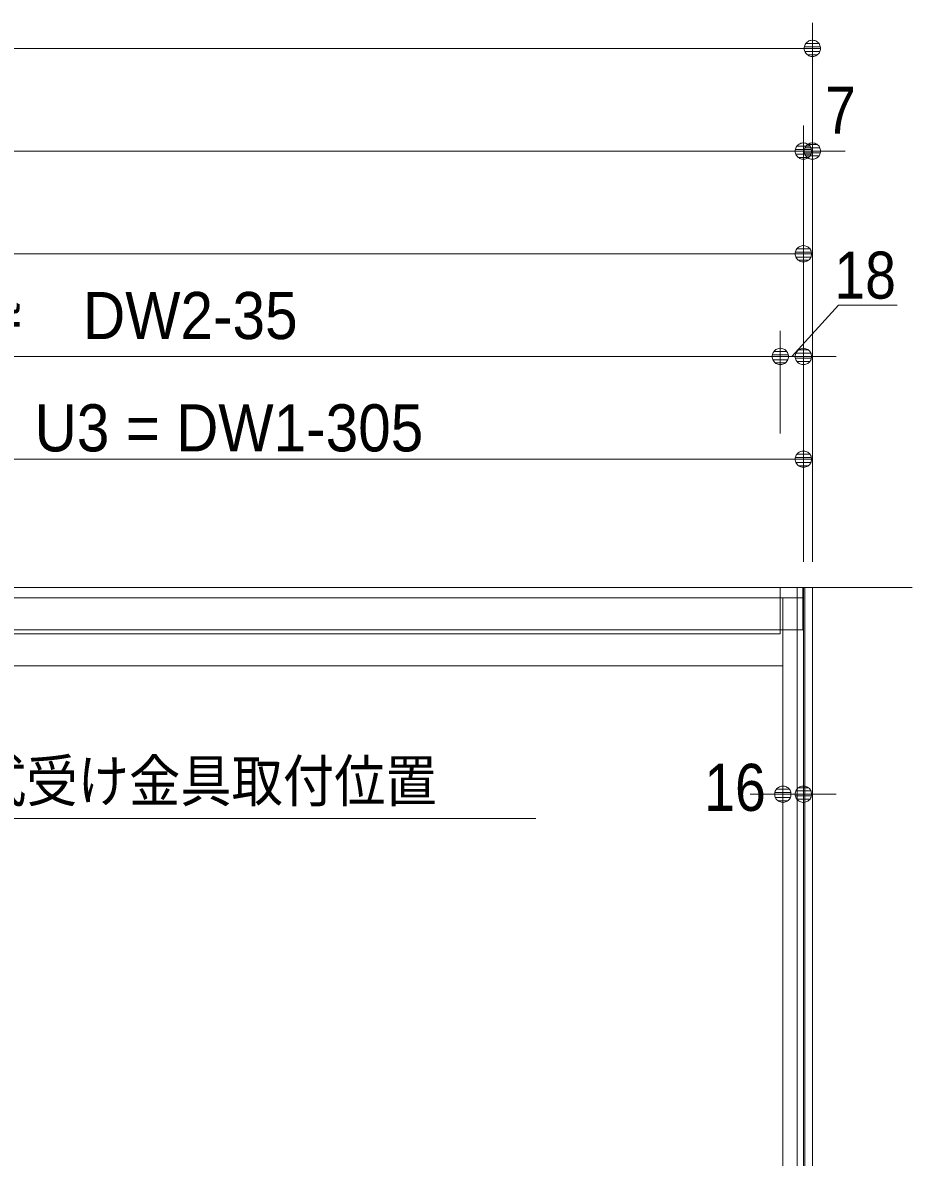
# Model space of a CAD drawing. Units: millimetres, scale not verified. Extents: x -6062 to 6062, y -3045 to 3045.
# Drawn here: x -1544 to -851, y -44 to 840 of the extents above; entities that cross this region are included whole.
import ezdxf
from ezdxf.enums import TextEntityAlignment as Align

# ---------------------------------------------------------------- set-up
doc = ezdxf.new("R2010")
doc.units = ezdxf.units.MM
doc.header["$LTSCALE"] = 20
for name, color, linetype, lineweight in [('0-1_3一般', 7, 'Continuous', 9), ('0-2_2寸法-3', 7, 'Continuous', 9), ('0-3_2寸法-1', 7, 'Continuous', 9), ('0-4_0', 7, 'Continuous', 9), ('0-5_2寸法-2', 7, 'Continuous', 9)]:
    doc.layers.add(name, color=color, linetype=linetype, lineweight=lineweight)
doc.styles.add('ＭＳ ゴシック', font='')
doc.styles.add('ＭＳ Ｐゴシック', font='')
doc.styles.get('ＭＳ ゴシック').set_extended_font_data('MS Gothic')
doc.styles.get('ＭＳ Ｐゴシック').set_extended_font_data('MS PGothic')

# ---------------------------------------------------------------- blocks, each defined once
blk = doc.blocks.new('_Dot')
at = {"layer": '0-4_0'}
for p, q in [((-10, 0), (-20, 0)), ((9.78, 2), (-9.78, 2)), ((7.99, 6), (-7.99, 6)), ((9.16, -3.98), (-9.16, -3.98)), ((6, -7.98), (-6, -7.98))]:
    blk.add_line(p, q, dxfattribs=at)
for points in [[(10, 0), (9.92, 1.25), (9.69, 2.49), (9.3, 3.68), (8.76, 4.82), (8.09, 5.88), (7.29, 6.85), (6.37, 7.71), (5.36, 8.44), (4.26, 9.05), (3.09, 9.51), (1.87, 9.82), (0.63, 9.98), (-0.63, 9.98), (-1.87, 9.82), (-3.09, 9.51), (-4.26, 9.05), (-5.36, 8.44), (-6.37, 7.71), (-7.29, 6.85), (-8.09, 5.88), (-8.76, 4.82), (-9.3, 3.68), (-9.69, 2.49), (-9.92, 1.25), (-10, 0), (0, 0)], [(-10, 0), (-9.92, -1.25), (-9.69, -2.49), (-9.3, -3.68), (-8.76, -4.82), (-8.09, -5.88), (-7.29, -6.85), (-6.37, -7.71), (-5.36, -8.44), (-4.26, -9.05), (-3.09, -9.51), (-1.87, -9.82), (-0.63, -9.98), (0.63, -9.98), (1.87, -9.82), (3.09, -9.51), (4.26, -9.05), (5.36, -8.44), (6.37, -7.71), (7.29, -6.85), (8.09, -5.88), (8.76, -4.82), (9.3, -3.68), (9.69, -2.49), (9.92, -1.25), (10, 0), (0, 0)]]:
    blk.add_lwpolyline(points, close=True, dxfattribs=at)
blk = doc.blocks.new('グループ-25')
at = {"layer": '0-1_3一般'}
for p, q in [((17030, 8000), (-77990, 8000)), ((16680, 8000), (-6620, 8000)), ((16680, 7280), (16680, 8000)), ((17030, 7340), (17030, 8000)), ((16680, 7840), (-6620, 7840)), ((17040, 7840), (16680, 7840)), ((16720, -39000), (16720, 7840)), ((17040, -39000), (17040, 7840)), ((-77990, 7340), (17030, 7340)), ((-6620, 7280), (16680, 7280)), ((16720, 6780), (-6640, 6780))]:
    blk.add_line(p, q, dxfattribs=at)
blk = doc.blocks.new('グループ-26')
at = {"layer": '0-1_3一般'}
for p, q in [((18736.5, 8000), (-79863.5, 8000)), ((17040, 8000), (17040, -39000))]:
    blk.add_line(p, q, dxfattribs=at)
blk = doc.blocks.new('グループ-27')
at = {"layer": '0-1_3一般'}
for name in ['グループ-26', 'グループ-25']:
    blk.add_blockref(name, (0, 0), dxfattribs=at)
blk = doc.blocks.new('グループ-29')
at = {"layer": '0-1_3一般'}
for p, q in [((16940, 8000), (17180, 8000)), ((16940, -39000), (16940, 8000)), ((17060, 8000), (17060, -39000)), ((17180, 8000), (17180, -39000))]:
    blk.add_line(p, q, dxfattribs=at)

msp = doc.modelspace()

# ---------------------------------------------------------------- linework, layer by layer
at = {"layer": '0-2_2寸法-3'}
msp.add_lwpolyline([(-1144.09, 220), (-1746.02, 220), (-1842.5, 387.1)], dxfattribs=at)
at = {"layer": '0-3_2寸法-1'}
for p, q in [((-928.5, 760), (-928.5, 840)), ((-941.21, 820), (-5681.79, 820)), ((-935.5, 680), (-935.5, 760)), ((-3242.79, 740), (-948.21, 740)), ((-935.5, 600), (-935.5, 680)), ((-3141.79, 660), (-948.21, 660)), ((-953.5, 570), (-953.5, 600)), ((-2105.79, 580), (-966.21, 580)), ((-935.5, 420), (-935.5, 520)), ((-1817.79, 500), (-948.21, 500))]:
    msp.add_line(p, q, dxfattribs=at)
at = {"layer": '0-5_2寸法-2'}
for p, q in [((-935.5, 680), (-935.5, 760)), ((-928.5, 420), (-928.5, 760)), ((-948.21, 740), (-960.92, 740)), ((-928.5, 740), (-935.5, 740)), ((-915.79, 740), (-903.08, 740)), ((-953.5, 520), (-953.5, 600)), ((-935.5, 420), (-935.5, 600)), ((-966.21, 580), (-978.92, 580)), ((-935.5, 580), (-953.5, 580)), ((-922.79, 580), (-910.08, 580)), ((-951.5, 259), (-951.3, 259)), ((-935.5, 259), (-935.3, 259)), ((-964.21, 239), (-976.92, 239)), ((-935.5, 239), (-951.5, 239)), ((-922.79, 239), (-910.08, 239))]:
    msp.add_line(p, q, dxfattribs=at)
msp.add_lwpolyline([(-862.57, 620), (-908.19, 620), (-944.5, 580)], dxfattribs=at)

# ---------------------------------------------------------------- block references
at = {"layer": '0-1_3一般', "xscale": 0.05, "yscale": 0.05}
for name in ['グループ-27', 'グループ-29']:
    msp.add_blockref(name, (-1787.5, 0), dxfattribs=at)
at = {"layer": '0-3_2寸法-1', "xscale": 0.6356201, "yscale": 0.6356201}
for p in [(-928.5, 820), (-935.5, 740), (-935.5, 660), (-953.5, 580), (-935.5, 500)]:
    msp.add_blockref('_Dot', p, dxfattribs=at)
at = {"layer": '0-5_2寸法-2', "xscale": 0.6356201, "yscale": 0.6356201}
for p in [(-935.5, 740), (-953.5, 580), (-951.5, 239)]:
    msp.add_blockref('_Dot', p, dxfattribs=at)
at = {"layer": '0-5_2寸法-2', "xscale": 0.6356201, "yscale": 0.6356201, "rotation": 180}
for p in [(-928.5, 740), (-935.5, 580), (-935.5, 239)]:
    msp.add_blockref('_Dot', p, dxfattribs=at)

# ---------------------------------------------------------------- texts
at = {"layer": '0-2_2寸法-3', "style": 'ＭＳ ゴシック', "width": 0.9}
msp.add_text('スライド式受け金具取付位置', height=32.55, dxfattribs=at).set_placement((-1740.62, 223.34), align=Align.BOTTOM_LEFT)
at = {"layer": '0-3_2寸法-1', "style": 'ＭＳ Ｐゴシック', "width": 0.95}
for s, p in [('上固定枠\u3000DW2-35', (-1734.48, 582.53)), ('U3 = DW1-305', (-1534.47, 495.04))]:
    msp.add_text(s, height=36.69, dxfattribs=at).set_placement(p, align=Align.BOTTOM_LEFT)
at = {"layer": '0-5_2寸法-2', "style": 'ＭＳ Ｐゴシック', "width": 0.9}
for s, p in [('7', (-918.62, 742.48)), ('18', (-911.41, 614.04)), ('16', (-1012.82, 215.03))]:
    msp.add_text(s, height=36.66, dxfattribs=at).set_placement(p, align=Align.BOTTOM_LEFT)

doc.saveas('drawing.dxf')
